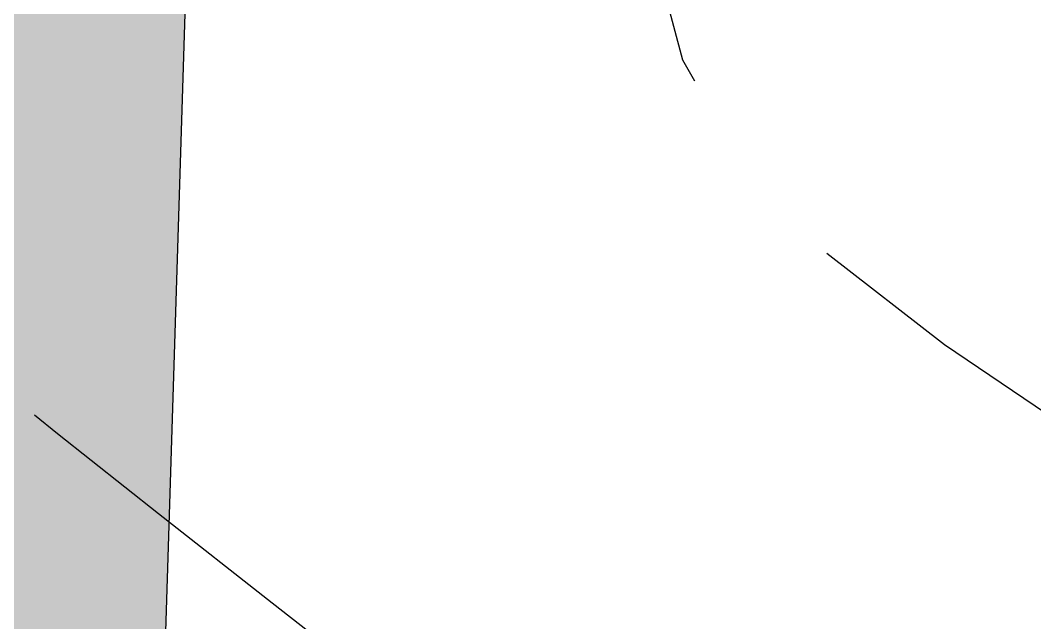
# Model space of a CAD drawing. Extents: x 318135 to 320565, y 5636722 to 5638970.
# Drawn here: x 320263.4 to 320329.4, y 5638073 to 5638112.3 of the extents above; entities that cross this region are included whole.
import ezdxf

# ---------------------------------------------------------------- set-up
doc = ezdxf.new("R2010")
doc.units = 0
doc.header["$LTSCALE"] = 5
doc.linetypes.add('DASHED2', pattern=[9.525, 6.35, -3.175])
for name, color, linetype in [('Contour_Line_Intermediate-200', 8, 'DASHED2'), ('P-TEMP-ATCO PIPELINES', 104, 'Continuous'), ('P-TEMP-ATCO PIPELINES-H', 71, 'Continuous')]:
    doc.layers.add(name, color=color, linetype=linetype)

msp = doc.modelspace()

# ---------------------------------------------------------------- hatches: boundary and pattern name
at = {"layer": 'P-TEMP-ATCO PIPELINES-H'}
h = msp.add_hatch(color=256, dxfattribs=at)
h.dxf.hatch_style = 1
h.paths.add_polyline_path([(320236, 5638669.625), (320188.416, 5638571.079), (320179.042, 5638271.27), (320171.23, 5638021.43), (320271.167, 5638018.305), (320278.978, 5638268.146), (320291.476, 5638667.89)])

# ---------------------------------------------------------------- linework, layer by layer
at = {"layer": 'Contour_Line_Intermediate-200', "flags": 128}
for points in [[(320266.845, 5638245.855), (320264.507, 5638248.247), (320261.521, 5638249.782), (320257.886, 5638250.462), (320253.604, 5638250.286), (320248.674, 5638249.253), (320243.096, 5638247.365), (320236.869, 5638244.62), (320229.995, 5638241.019), (320222.473, 5638236.562), (320215.83, 5638232.071), (320210.065, 5638227.545), (320205.18, 5638222.984), (320201.173, 5638218.389), (320198.045, 5638213.759), (320195.795, 5638209.095), (320194.425, 5638204.397), (320193.933, 5638199.663), (320193.866, 5638194.543), (320194.224, 5638189.037), (320195.007, 5638183.144), (320196.214, 5638176.864), (320197.846, 5638170.197), (320199.903, 5638163.144), (320202.385, 5638155.704), (320205.291, 5638147.877), (320208.193, 5638140.868), (320211.09, 5638134.676), (320213.983, 5638129.301), (320216.872, 5638124.743), (320219.756, 5638121.003), (320222.636, 5638118.08), (320225.511, 5638115.974), (320228.382, 5638114.685), (320231.09, 5638113.348), (320233.635, 5638111.961), (320236.017, 5638110.524), (320238.235, 5638109.039), (320240.291, 5638107.504), (320242.183, 5638105.92), (320243.912, 5638104.286), (320245.479, 5638102.604), (320247.878, 5638100.331), (320251.111, 5638097.47), (320255.177, 5638094.019), (320260.076, 5638089.978), (320265.809, 5638085.348), (320272.375, 5638080.128), (320279.774, 5638074.318), (320288.006, 5638067.92), (320295.564, 5638062.267), (320302.446, 5638057.361), (320308.654, 5638053.2), (320314.187, 5638049.787), (320319.045, 5638047.119), (320323.229, 5638045.197), (320326.737, 5638044.022), (320329.571, 5638043.593), (320332.045, 5638042.904), (320334.161, 5638041.953), (320335.917, 5638040.742), (320337.315, 5638039.27), (320338.354, 5638037.537), (320339.034, 5638035.543), (320339.355, 5638033.289), (320339.316, 5638030.773), (320339.429, 5638028.546), (320339.692, 5638026.606), (320340.105, 5638024.955), (320340.669, 5638023.591), (320341.384, 5638022.515), (320342.249, 5638021.727), (320343.265, 5638021.227), (320344.431, 5638021.014), (320345.559, 5638020.83), (320346.65, 5638020.673), (320347.704, 5638020.543), (320348.719, 5638020.441), (320349.697, 5638020.367), (320350.637, 5638020.32), (320351.54, 5638020.301), (320352.405, 5638020.31), (320353.222, 5638020.338), (320353.992, 5638020.385), (320354.715, 5638020.452), (320355.389, 5638020.538), (320356.017, 5638020.644), (320356.596, 5638020.769), (320357.128, 5638020.914), (320357.613, 5638021.078), (320358.047, 5638021.531), (320358.431, 5638022.274), (320358.765, 5638023.306), (320359.049, 5638024.627), (320359.283, 5638026.237), (320359.467, 5638028.137), (320359.6, 5638030.326), (320359.684, 5638032.804), (320361.069, 5638034.972), (320363.757, 5638036.829), (320367.747, 5638038.377), (320373.039, 5638039.615), (320379.633, 5638040.542), (320387.529, 5638041.16), (320396.728, 5638041.467), (320407.229, 5638041.464), (320416.482, 5638041.478), (320424.488, 5638041.508), (320431.245, 5638041.554), (320436.755, 5638041.617), (320441.018, 5638041.696), (320444.033, 5638041.791), (320445.8, 5638041.903), (320446.319, 5638042.031), (320446.632, 5638043.243), (320446.738, 5638045.54), (320446.637, 5638048.922), (320446.329, 5638053.388), (320445.815, 5638058.939), (320445.093, 5638065.574), (320444.165, 5638073.293), (320443.031, 5638082.097), (320441.694, 5638090.807), (320440.157, 5638099.421), (320438.419, 5638107.941), (320436.479, 5638116.366), (320434.338, 5638124.696), (320431.996, 5638132.932), (320429.453, 5638141.073), (320426.708, 5638149.119), (320423.832, 5638156.746), (320420.826, 5638163.955), (320417.688, 5638170.744), (320414.418, 5638177.115), (320411.018, 5638183.067), (320407.487, 5638188.601), (320403.824, 5638193.715), (320400.03, 5638198.411), (320396.223, 5638202.871), (320392.404, 5638207.093), (320388.571, 5638211.079), (320384.725, 5638214.829), (320380.865, 5638218.342), (320376.993, 5638221.618), (320373.108, 5638224.658), (320369.21, 5638227.461), (320364.54, 5638229.917), (320359.1, 5638232.026), (320352.888, 5638233.788), (320345.906, 5638235.202), (320338.152, 5638236.27), (320329.627, 5638236.991), (320320.331, 5638237.364), (320310.264, 5638237.391), (320301.163, 5638237.713), (320293.028, 5638238.331), (320285.86, 5638239.244), (320279.657, 5638240.453), (320274.42, 5638241.958), (320270.15, 5638243.759), (320266.845, 5638245.855)], [(320315.9, 5638097.094), (320323.561, 5638091.133), (320330.993, 5638086.098), (320338.195, 5638081.987), (320345.169, 5638078.8), (320351.913, 5638076.539), (320358.428, 5638075.202), (320364.714, 5638074.789), (320370.771, 5638075.302), (320376.599, 5638076.739), (320381.632, 5638078.508), (320385.871, 5638080.61), (320389.315, 5638083.044), (320391.965, 5638085.811), (320393.82, 5638088.91), (320394.881, 5638092.341), (320395.147, 5638096.105), (320394.619, 5638100.201), (320393.998, 5638104.252), (320393.283, 5638108.26), (320392.474, 5638112.224), (320391.571, 5638116.144), (320390.575, 5638120.019), (320389.486, 5638123.851), (320388.302, 5638127.638), (320387.026, 5638131.382), (320385.462, 5638135.21), (320383.611, 5638139.123), (320381.473, 5638143.121), (320379.048, 5638147.204), (320376.336, 5638151.372), (320373.337, 5638155.624), (320370.051, 5638159.962), (320366.478, 5638164.385), (320362.338, 5638167.287), (320357.631, 5638168.669), (320352.356, 5638168.531), (320346.514, 5638166.873), (320340.105, 5638163.695), (320333.129, 5638158.997), (320325.585, 5638152.778), (320317.474, 5638145.04), (320311.335, 5638137.524), (320307.167, 5638130.23), (320304.971, 5638123.158), (320304.746, 5638116.309), (320306.492, 5638109.681), (320310.21, 5638103.276), (320315.9, 5638097.094)]]:
    msp.add_lwpolyline(points, dxfattribs=at)
at = {"layer": 'P-TEMP-ATCO PIPELINES', "flags": 128}
msp.add_lwpolyline([(320236, 5638669.625), (320188.416, 5638571.079), (320179.042, 5638271.27), (320171.23, 5638021.43), (320271.167, 5638018.305), (320278.978, 5638268.146), (320291.476, 5638667.89), (320236, 5638669.625)], dxfattribs=at)

doc.saveas('drawing.dxf')
